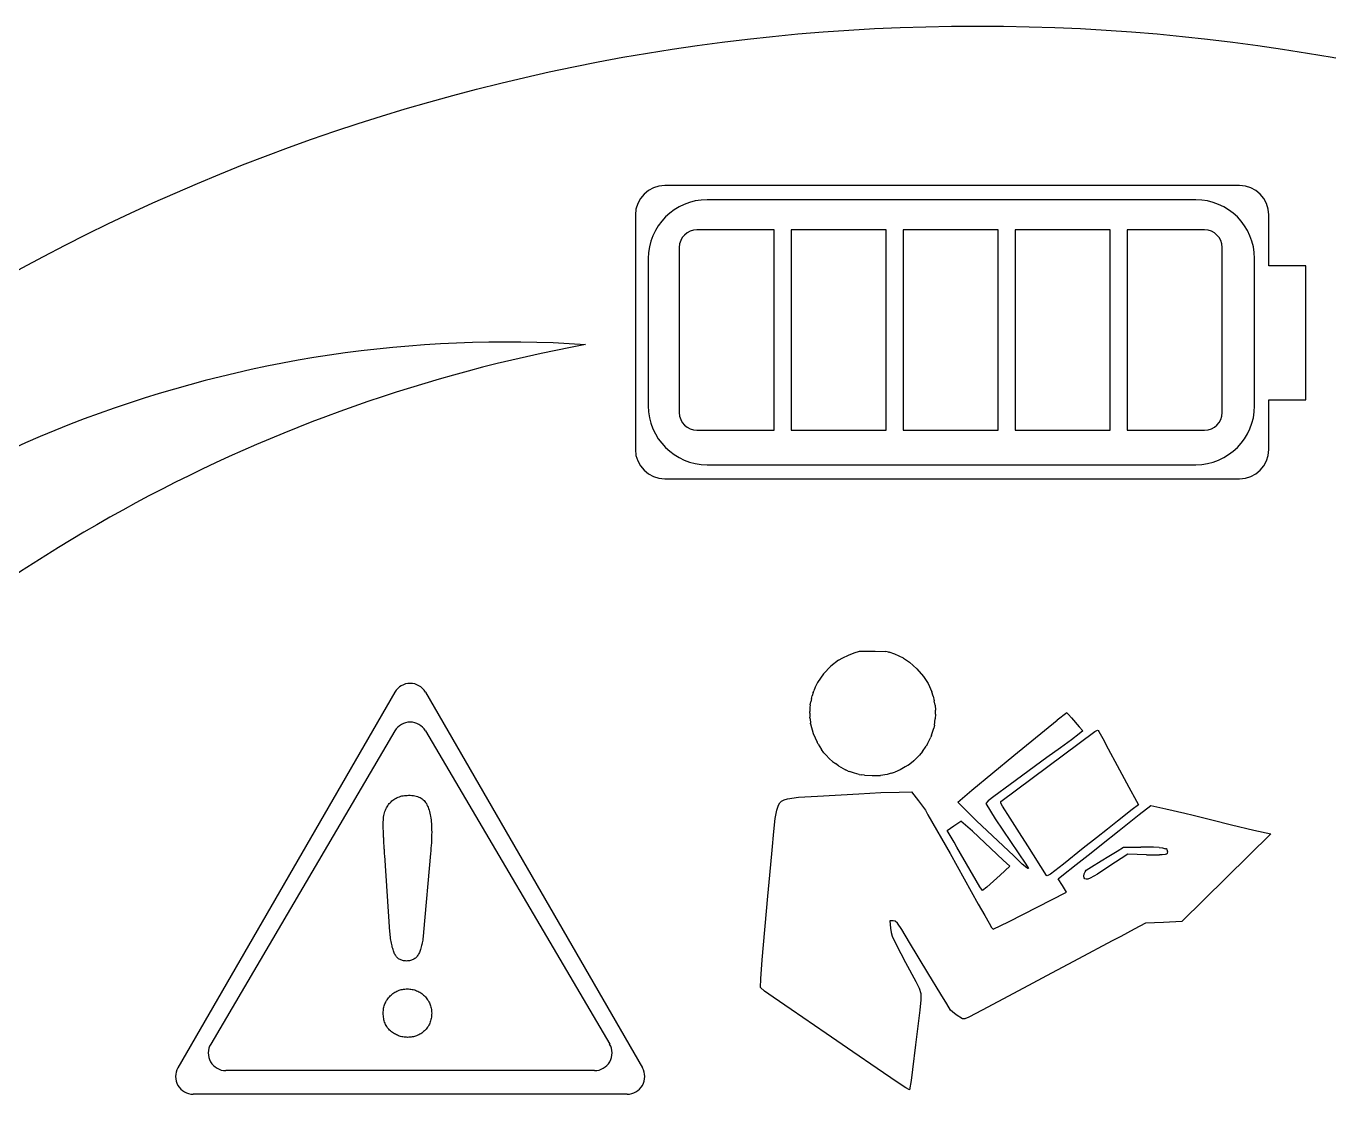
# Model space of a CAD drawing. Header units: millimetres. Extents: x -34 to 34, y -34 to 34.
# Drawn here: x -16.14 to 5.96, y 15.52 to 34 of the extents above; entities that cross this region are included whole.
import ezdxf

# ---------------------------------------------------------------- set-up
doc = ezdxf.new("R2010")
doc.units = ezdxf.units.MM

msp = doc.modelspace()

# ---------------------------------------------------------------- linework, layer by layer
at = {"color": 7, "linetype": 'Continuous', "lineweight": 25}
for p, q in [((4.444, 31.293), (-5.304, 31.293)), ((3.702, 31.052), (-4.586, 31.052)), ((-5.804, 30.793), (-5.804, 26.814)), ((4.944, 29.932), (4.944, 30.793)), ((-3.449, 30.541), (-4.759, 30.541)), ((-3.449, 27.139), (-3.449, 30.541)), ((-3.159, 30.541), (-3.159, 27.139)), ((-1.549, 30.541), (-3.159, 30.541)), ((-1.549, 27.139), (-1.549, 30.541)), ((-1.259, 30.541), (-1.259, 27.139)), ((0.351, 30.541), (-1.259, 30.541)), ((0.351, 27.139), (0.351, 30.541)), ((0.641, 30.541), (0.641, 27.139)), ((2.251, 30.541), (0.641, 30.541)), ((2.251, 27.139), (2.251, 30.541)), ((2.541, 30.541), (2.541, 27.139)), ((3.851, 30.541), (2.541, 30.541)), ((-5.059, 30.241), (-5.059, 27.439)), ((4.151, 27.439), (4.151, 30.241)), ((-5.586, 30.052), (-5.586, 27.554)), ((4.702, 27.554), (4.702, 30.052)), ((5.571, 29.932), (4.944, 29.932)), ((5.571, 27.654), (5.571, 29.932)), ((4.944, 27.654), (5.571, 27.654)), ((4.944, 26.814), (4.944, 27.654)), ((-4.759, 27.139), (-3.449, 27.139)), ((-3.159, 27.139), (-1.549, 27.139)), ((-1.259, 27.139), (0.351, 27.139)), ((0.641, 27.139), (2.251, 27.139)), ((2.541, 27.139), (3.851, 27.139)), ((-4.586, 26.554), (3.702, 26.554)), ((-5.304, 26.314), (4.444, 26.314)), ((-2.355, 23.235), (-2.49, 23.133)), ((-2.355, 23.235), (-2.283, 23.277)), ((-2.283, 23.277), (-2.19, 23.322)), ((-2.19, 23.322), (-2.094, 23.361)), ((-2.094, 23.361), (-2.002, 23.388)), ((-2.002, 23.388), (-1.738, 23.392)), ((-1.738, 23.392), (-1.556, 23.382)), ((-1.508, 23.375), (-1.556, 23.382)), ((-1.508, 23.375), (-1.497, 23.373)), ((-1.402, 23.339), (-1.497, 23.373)), ((-1.253, 23.271), (-1.402, 23.339)), ((-1.253, 23.271), (-1.151, 23.201)), ((-2.613, 23.004), (-2.712, 22.857)), ((-2.49, 23.133), (-2.613, 23.004)), ((-1.151, 23.201), (-1.028, 23.087)), ((-1.028, 23.087), (-0.913, 22.958)), ((-2.752, 22.779), (-2.777, 22.717)), ((-2.712, 22.857), (-2.752, 22.779)), ((-0.913, 22.958), (-0.834, 22.843)), ((-0.834, 22.843), (-0.772, 22.698)), ((-9.884, 22.693), (-13.565, 16.319)), ((-9.365, 22.693), (-5.684, 16.319)), ((-2.818, 22.584), (-2.829, 22.53)), ((-2.818, 22.584), (-2.806, 22.629)), ((-2.788, 22.687), (-2.806, 22.629)), ((-2.788, 22.687), (-2.777, 22.717)), ((-0.752, 22.627), (-0.772, 22.698)), ((-0.752, 22.627), (-0.732, 22.547)), ((-0.72, 22.472), (-0.732, 22.547)), ((-2.846, 22.337), (-2.845, 22.365)), ((-2.846, 22.337), (-2.843, 22.267)), ((-2.842, 22.433), (-2.845, 22.365)), ((-2.836, 22.48), (-2.842, 22.433)), ((-2.836, 22.48), (-2.829, 22.53)), ((-0.72, 22.472), (-0.712, 22.388)), ((-0.711, 22.318), (-0.712, 22.388)), ((1.517, 22.341), (1.353, 22.218)), ((1.517, 22.341), (1.547, 22.316)), ((-2.841, 22.239), (-2.843, 22.267)), ((-2.841, 22.239), (-2.831, 22.167)), ((-2.83, 22.157), (-2.831, 22.167)), ((-2.83, 22.157), (-2.788, 21.993)), ((-0.731, 22.134), (-0.742, 22.085)), ((-0.731, 22.134), (-0.716, 22.243)), ((-0.711, 22.318), (-0.716, 22.243)), ((1.137, 22.043), (1.353, 22.218)), ((1.547, 22.316), (1.598, 22.257)), ((1.598, 22.257), (1.727, 22.105)), ((1.727, 22.105), (1.79, 22.038)), ((-9.883, 22.037), (-13.009, 16.721)), ((-9.366, 22.037), (-6.24, 16.721)), ((-2.787, 21.991), (-2.788, 21.993)), ((-2.787, 21.991), (-2.722, 21.842)), ((-0.849, 21.815), (-0.793, 21.928)), ((-0.779, 21.965), (-0.793, 21.928)), ((-0.779, 21.965), (-0.742, 22.085)), ((0.619, 21.617), (1.137, 22.043)), ((0.661, 21.035), (1.993, 22.024)), ((1.596, 21.886), (1.408, 21.75)), ((1.728, 21.986), (1.596, 21.886)), ((1.79, 22.038), (1.728, 21.986)), ((1.993, 22.024), (2.034, 22.05)), ((2.034, 22.05), (2.047, 22.045)), ((2.047, 22.045), (2.061, 22.028)), ((2.061, 22.028), (2.128, 21.908)), ((2.128, 21.908), (2.219, 21.732)), ((-2.704, 21.811), (-2.722, 21.842)), ((-2.704, 21.811), (-2.646, 21.721)), ((-2.604, 21.665), (-2.646, 21.721)), ((-2.604, 21.665), (-2.571, 21.627)), ((-0.933, 21.688), (-0.986, 21.624)), ((-0.933, 21.688), (-0.873, 21.774)), ((-0.849, 21.815), (-0.873, 21.774)), ((1.408, 21.75), (1.179, 21.582)), ((2.219, 21.732), (2.371, 21.45)), ((-2.51, 21.563), (-2.571, 21.627)), ((-2.457, 21.516), (-2.51, 21.563)), ((-2.457, 21.516), (-2.411, 21.48)), ((-2.358, 21.441), (-2.411, 21.48)), ((-1.177, 21.454), (-1.224, 21.424)), ((-1.177, 21.454), (-1.083, 21.526)), ((-1.078, 21.53), (-1.083, 21.526)), ((-1.057, 21.551), (-1.078, 21.53)), ((-1.057, 21.551), (-0.986, 21.624)), ((-0.096, 21.031), (0.619, 21.617)), ((1.179, 21.582), (0.555, 21.127)), ((2.371, 21.45), (2.57, 21.079)), ((-2.358, 21.441), (-2.238, 21.374)), ((-2.194, 21.354), (-2.238, 21.374)), ((-2.194, 21.354), (-2.17, 21.344)), ((-2.088, 21.317), (-2.17, 21.344)), ((-2.005, 21.298), (-2.088, 21.317)), ((-2.005, 21.298), (-1.972, 21.292)), ((-1.916, 21.285), (-1.972, 21.292)), ((-1.916, 21.285), (-1.786, 21.278)), ((-1.786, 21.278), (-1.643, 21.281)), ((-1.531, 21.298), (-1.643, 21.281)), ((-1.464, 21.317), (-1.531, 21.298)), ((-1.464, 21.317), (-1.402, 21.338)), ((-1.314, 21.375), (-1.402, 21.338)), ((-1.224, 21.424), (-1.314, 21.375)), ((-1.331, 20.997), (-1.118, 21)), ((-1.118, 21), (-1, 20.85)), ((-0.332, 20.826), (-0.096, 21.031)), ((0.555, 21.127), (0.278, 20.922)), ((0.398, 20.839), (0.661, 21.035)), ((2.57, 21.079), (2.698, 20.843)), ((-3.406, 20.693), (-3.377, 20.778)), ((-3.377, 20.778), (-3.354, 20.815)), ((-3.354, 20.815), (-3.324, 20.844)), ((-3.324, 20.844), (-3.282, 20.866)), ((-3.282, 20.866), (-3.223, 20.884)), ((-3.223, 20.884), (-3.034, 20.909)), ((-3.034, 20.909), (-2.716, 20.927)), ((-2.716, 20.927), (-2.011, 20.965)), ((-2.011, 20.965), (-1.638, 20.988)), ((-1.638, 20.988), (-1.331, 20.997)), ((-1, 20.85), (-0.882, 20.688)), ((-0.245, 20.733), (-0.332, 20.826)), ((0.181, 20.846), (0.141, 20.802)), ((0.141, 20.802), (0.302, 20.545)), ((0.278, 20.922), (0.181, 20.846)), ((0.399, 20.81), (0.398, 20.839)), ((0.427, 20.758), (0.399, 20.81)), ((2.73, 20.783), (2.627, 20.702)), ((2.698, 20.843), (2.73, 20.783)), ((-3.432, 20.547), (-3.406, 20.693)), ((-0.882, 20.688), (-0.84, 20.613)), ((-0.84, 20.613), (-0.465, 19.953)), ((-0.019, 20.512), (-0.245, 20.733)), ((0.557, 20.554), (0.427, 20.758)), ((2.627, 20.702), (2.378, 20.506)), ((2.405, 20.347), (2.746, 20.617)), ((2.746, 20.617), (2.944, 20.772)), ((2.944, 20.772), (3.196, 20.711)), ((3.196, 20.711), (3.519, 20.639)), ((3.519, 20.639), (3.66, 20.604)), ((3.66, 20.604), (3.977, 20.524)), ((-3.457, 20.326), (-3.432, 20.547)), ((-0.513, 20.343), (-0.402, 20.424)), ((-0.465, 20.262), (-0.513, 20.343)), ((-0.402, 20.424), (-0.283, 20.505)), ((-0.086, 20.333), (-0.283, 20.505)), ((0.616, 19.914), (-0.019, 20.512)), ((0.302, 20.545), (0.819, 19.774)), ((0.714, 20.306), (0.557, 20.554)), ((2.205, 20.37), (2.019, 20.223)), ((2.105, 20.109), (2.405, 20.347)), ((2.378, 20.506), (2.205, 20.37)), ((3.977, 20.524), (4.312, 20.444)), ((4.312, 20.444), (4.689, 20.353)), ((4.689, 20.353), (4.977, 20.286)), ((-3.483, 20.012), (-3.457, 20.326)), ((-0.398, 20.145), (-0.465, 20.262)), ((-0.351, 20.065), (-0.398, 20.145)), ((-0.086, 20.333), (0.438, 19.844)), ((0.855, 20.084), (0.714, 20.306)), ((2.019, 20.223), (1.794, 20.043)), ((4.977, 20.286), (3.466, 18.799)), ((-9.97, 18.628), (-10.057, 19.923)), ((-9.279, 19.956), (-9.397, 18.622)), ((-3.521, 19.589), (-3.483, 20.012)), ((-0.465, 19.953), (-0.106, 19.309)), ((0.042, 19.391), (-0.351, 20.065)), ((0.761, 19.774), (0.616, 19.914)), ((1.173, 19.583), (0.855, 20.084)), ((1.794, 20.043), (1.459, 19.774)), ((1.675, 19.77), (1.927, 19.968)), ((1.927, 19.968), (2.105, 20.109)), ((2.099, 19.828), (2.231, 19.907)), ((2.231, 19.907), (2.372, 19.993)), ((2.549, 19.945), (2.231, 19.732)), ((2.372, 19.993), (2.478, 20.062)), ((2.478, 20.062), (2.769, 20.062)), ((2.869, 19.935), (2.549, 19.945)), ((2.987, 20.06), (2.769, 20.062)), ((2.869, 19.935), (3.069, 19.931)), ((3.083, 20.054), (2.987, 20.06)), ((3.069, 19.931), (3.087, 19.932)), ((3.083, 20.054), (3.139, 20.051)), ((3.132, 19.931), (3.087, 19.932)), ((3.186, 19.938), (3.132, 19.931)), ((3.139, 20.051), (3.191, 20.036)), ((3.201, 19.945), (3.186, 19.938)), ((3.191, 20.036), (3.192, 20.036)), ((3.199, 20.034), (3.192, 20.036)), ((3.217, 20.022), (3.199, 20.034)), ((3.201, 19.945), (3.208, 19.948)), ((3.208, 19.948), (3.223, 19.962)), ((3.221, 20.014), (3.217, 20.022)), ((3.221, 20.014), (3.221, 20.013)), ((3.221, 20.014), (3.221, 20.014)), ((3.224, 20.007), (3.221, 20.013)), ((3.223, 19.962), (3.227, 19.981)), ((3.226, 19.991), (3.224, 20.007)), ((3.226, 19.991), (3.228, 19.985)), ((3.228, 19.985), (3.227, 19.984)), ((3.227, 19.981), (3.227, 19.984)), ((0.549, 19.738), (0.385, 19.588)), ((0.438, 19.844), (0.549, 19.738)), ((0.835, 19.712), (0.761, 19.774)), ((0.819, 19.774), (0.863, 19.703)), ((0.857, 19.7), (0.835, 19.712)), ((0.863, 19.703), (0.857, 19.7)), ((1.459, 19.774), (1.239, 19.605)), ((1.43, 19.576), (1.675, 19.77)), ((1.843, 19.671), (1.932, 19.729)), ((1.932, 19.729), (2.099, 19.828)), ((2.231, 19.732), (2.037, 19.606)), ((-3.559, 19.228), (-3.521, 19.589)), ((0.385, 19.588), (0.158, 19.382)), ((1.18, 19.578), (1.173, 19.583)), ((1.193, 19.579), (1.18, 19.578)), ((1.239, 19.605), (1.193, 19.579)), ((1.37, 19.525), (1.43, 19.576)), ((1.444, 19.414), (1.37, 19.525)), ((1.807, 19.572), (1.812, 19.609)), ((1.811, 19.543), (1.807, 19.572)), ((1.823, 19.526), (1.811, 19.543)), ((1.812, 19.609), (1.825, 19.644)), ((1.842, 19.518), (1.823, 19.526)), ((1.825, 19.644), (1.843, 19.671)), ((1.871, 19.522), (1.842, 19.518)), ((1.912, 19.537), (1.871, 19.522)), ((2.037, 19.606), (1.912, 19.537)), ((-0.106, 19.309), (0.014, 19.095)), ((0.088, 19.325), (0.042, 19.391)), ((0.158, 19.382), (0.088, 19.325)), ((0.526, 18.793), (1.512, 19.296)), ((1.512, 19.296), (1.444, 19.414)), ((-3.654, 18.149), (-3.559, 19.228)), ((0.014, 19.095), (0.123, 18.901)), ((-1.433, 18.813), (-1.487, 18.813)), ((-1.487, 18.813), (-1.475, 18.685)), ((-1.396, 18.809), (-1.433, 18.813)), ((-1.357, 18.772), (-1.396, 18.809)), ((0.123, 18.901), (0.196, 18.773)), ((0.268, 18.672), (0.526, 18.793)), ((3.466, 18.799), (3.157, 18.786)), ((-1.475, 18.685), (-1.466, 18.615)), ((-1.466, 18.615), (-1.45, 18.554)), ((-1.286, 18.663), (-1.357, 18.772)), ((-1.152, 18.442), (-1.286, 18.663)), ((0.196, 18.773), (0.24, 18.701)), ((0.24, 18.701), (0.268, 18.672)), ((2.661, 18.67), (2.431, 18.548)), ((2.848, 18.774), (2.661, 18.67)), ((3.157, 18.786), (2.848, 18.774)), ((-1.45, 18.554), (-1.382, 18.408)), ((-1.382, 18.408), (-1.221, 18.107)), ((-0.842, 17.931), (-1.152, 18.442)), ((2.284, 18.472), (1.715, 18.166)), ((2.431, 18.548), (2.284, 18.472)), ((-3.678, 17.828), (-3.654, 18.149)), ((1.715, 18.166), (1.173, 17.879)), ((-1.221, 18.107), (-1.047, 17.785)), ((-0.622, 17.569), (-0.842, 17.931)), ((-3.682, 17.679), (-3.678, 17.828)), ((-1.047, 17.785), (-0.987, 17.669)), ((0.864, 17.714), (0.344, 17.437)), ((1.173, 17.879), (0.864, 17.714)), ((-3.615, 17.62), (-3.682, 17.679)), ((-3.467, 17.514), (-3.615, 17.62)), ((-3.159, 17.305), (-3.467, 17.514)), ((-0.987, 17.669), (-0.959, 17.579)), ((-0.959, 17.469), (-0.98, 17.296)), ((-0.959, 17.579), (-0.959, 17.469)), ((-0.52, 17.403), (-0.622, 17.569)), ((-2.567, 16.899), (-3.159, 17.305)), ((-0.98, 17.296), (-1.05, 16.71)), ((-0.455, 17.297), (-0.52, 17.403)), ((-0.424, 17.266), (-0.455, 17.297)), ((-0.363, 17.218), (-0.424, 17.266)), ((0.079, 17.296), (-0.146, 17.175)), ((0.344, 17.437), (0.079, 17.296)), ((-0.253, 17.148), (-0.363, 17.218)), ((-0.213, 17.15), (-0.253, 17.148)), ((-0.146, 17.175), (-0.213, 17.15)), ((-2.117, 16.59), (-2.567, 16.899)), ((-1.702, 16.306), (-2.117, 16.59)), ((-1.05, 16.71), (-1.102, 16.287)), ((-6.499, 16.269), (-12.75, 16.269)), ((-1.362, 16.072), (-1.702, 16.306)), ((-1.102, 16.287), (-1.127, 16.1)), ((-1.218, 15.977), (-1.362, 16.072)), ((-1.153, 15.944), (-1.218, 15.977)), ((-1.127, 16.1), (-1.153, 15.944)), ((-5.944, 15.869), (-13.305, 15.869))]:
    msp.add_line(p, q, dxfattribs=at)
at = {"color": 7, "linetype": 'Continuous'}
msp.add_circle((0, 0), 34, dxfattribs=at)
at = {"color": 7, "linetype": 'Continuous', "lineweight": 25}
for centre, radius, start, end in [((-5.304, 30.793), 0.5, 90, 180), ((4.444, 30.793), 0.5, 0, 90), ((-4.586, 30.052), 1, 90, 180), ((3.702, 30.052), 1, 0, 90), ((-4.759, 30.241), 0.3, 90, 180), ((3.851, 30.241), 0.3, 0, 90), ((-7.993, 8.345), 20.291, 86.2086, 135.1206), ((-1.915, 2.968), 26.058, 100.4731, 136.1833), ((-4.586, 27.554), 1, 180, 270), ((-4.759, 27.439), 0.3, 180, 270), ((3.702, 27.554), 1, 270, 0), ((3.851, 27.439), 0.3, 270, 0), ((-5.304, 26.814), 0.5, 180, 270), ((4.444, 26.814), 0.5, 270, 0), ((-9.625, 22.543), 0.3, 30, 150), ((-9.625, 21.885), 0.3, 30.451, 149.549), ((-12.75, 16.569), 0.3, 149.549, 270), ((-6.499, 16.569), 0.3, 270, 30.451), ((-13.305, 16.169), 0.3, 150, 270), ((-5.944, 16.169), 0.3, 270, 30)]:
    msp.add_arc(centre, radius, start, end, dxfattribs=at)
for points, knots in [([(-10.082, 20.468), (-10.081, 20.503), (-10.079, 20.571), (-10.056, 20.666), (-10.019, 20.749), (-9.967, 20.819), (-9.902, 20.875), (-9.827, 20.915), (-9.742, 20.939), (-9.683, 20.942), (-9.652, 20.943)], [0, 0, 0, 0, 0.146644, 0.279984, 0.402992, 0.52181, 0.638904, 0.753457, 0.872057, 1, 1, 1, 1]), ([(-9.652, 20.943), (-9.633, 20.943), (-9.597, 20.943), (-9.546, 20.934), (-9.499, 20.922), (-9.457, 20.905), (-9.421, 20.881), (-9.387, 20.854), (-9.361, 20.82), (-9.33, 20.768), (-9.302, 20.689), (-9.277, 20.581), (-9.262, 20.456), (-9.261, 20.366), (-9.26, 20.318)], [0, 0, 0, 0, 0.0664461, 0.1269408, 0.1837554, 0.237302, 0.2880725, 0.3378591, 0.3877721, 0.4396552, 0.5525459, 0.6820587, 0.8310961, 1, 1, 1, 1]), ([(-10.057, 19.923), (-10.059, 19.954), (-10.062, 20.012), (-10.069, 20.097), (-10.072, 20.175), (-10.075, 20.247), (-10.079, 20.311), (-10.08, 20.369), (-10.082, 20.42), (-10.082, 20.453), (-10.082, 20.468)], [0, 0, 0, 0, 0.168254, 0.323276, 0.467831, 0.599073, 0.717071, 0.823178, 0.917504, 1, 1, 1, 1]), ([(-9.26, 20.318), (-9.261, 20.258), (-9.263, 20.137), (-9.274, 20.017), (-9.279, 19.956)], [0, 0, 0, 0, 0.49598, 1, 1, 1, 1]), ([(-9.685, 18.13), (-9.707, 18.132), (-9.751, 18.135), (-9.81, 18.157), (-9.858, 18.199), (-9.892, 18.255), (-9.918, 18.327), (-9.94, 18.413), (-9.958, 18.515), (-9.966, 18.589), (-9.97, 18.628)], [0, 0, 0, 0, 0.106525, 0.202634, 0.295513, 0.395765, 0.512938, 0.652216, 0.813505, 1, 1, 1, 1]), ([(-9.397, 18.622), (-9.4, 18.585), (-9.407, 18.515), (-9.424, 18.416), (-9.446, 18.331), (-9.474, 18.259), (-9.51, 18.201), (-9.559, 18.16), (-9.619, 18.134), (-9.662, 18.132), (-9.685, 18.13)], [0, 0, 0, 0, 0.177311, 0.335783, 0.473603, 0.594188, 0.698664, 0.794959, 0.892714, 1, 1, 1, 1]), ([(-10.082, 17.247), (-10.081, 17.274), (-10.078, 17.328), (-10.055, 17.405), (-10.017, 17.476), (-9.966, 17.538), (-9.904, 17.59), (-9.833, 17.629), (-9.755, 17.652), (-9.701, 17.655), (-9.674, 17.656)], [0, 0, 0, 0, 0.127728, 0.250073, 0.372831, 0.498687, 0.625338, 0.748684, 0.87103, 1, 1, 1, 1]), ([(-9.674, 17.656), (-9.646, 17.655), (-9.592, 17.652), (-9.514, 17.629), (-9.443, 17.59), (-9.38, 17.538), (-9.326, 17.476), (-9.289, 17.405), (-9.264, 17.328), (-9.261, 17.274), (-9.26, 17.247)], [0, 0, 0, 0, 0.128366, 0.251329, 0.374098, 0.501112, 0.627969, 0.750738, 0.87287, 1, 1, 1, 1]), ([(-9.669, 16.834), (-9.696, 16.835), (-9.748, 16.837), (-9.824, 16.86), (-9.895, 16.894), (-9.96, 16.94), (-10.015, 17.001), (-10.054, 17.073), (-10.078, 17.157), (-10.081, 17.216), (-10.082, 17.247)], [0, 0, 0, 0, 0.123088, 0.24157, 0.360103, 0.483056, 0.606449, 0.729438, 0.858368, 1, 1, 1, 1]), ([(-9.26, 17.247), (-9.262, 17.216), (-9.265, 17.158), (-9.287, 17.075), (-9.327, 17.002), (-9.381, 16.943), (-9.444, 16.894), (-9.514, 16.859), (-9.59, 16.838), (-9.642, 16.836), (-9.669, 16.834)], [0, 0, 0, 0, 0.141423, 0.269756, 0.393633, 0.517916, 0.64051, 0.759334, 0.877151, 1, 1, 1, 1])]:
    msp.add_open_spline(points, degree=3, knots=knots, dxfattribs=at)

doc.saveas('drawing.dxf')
